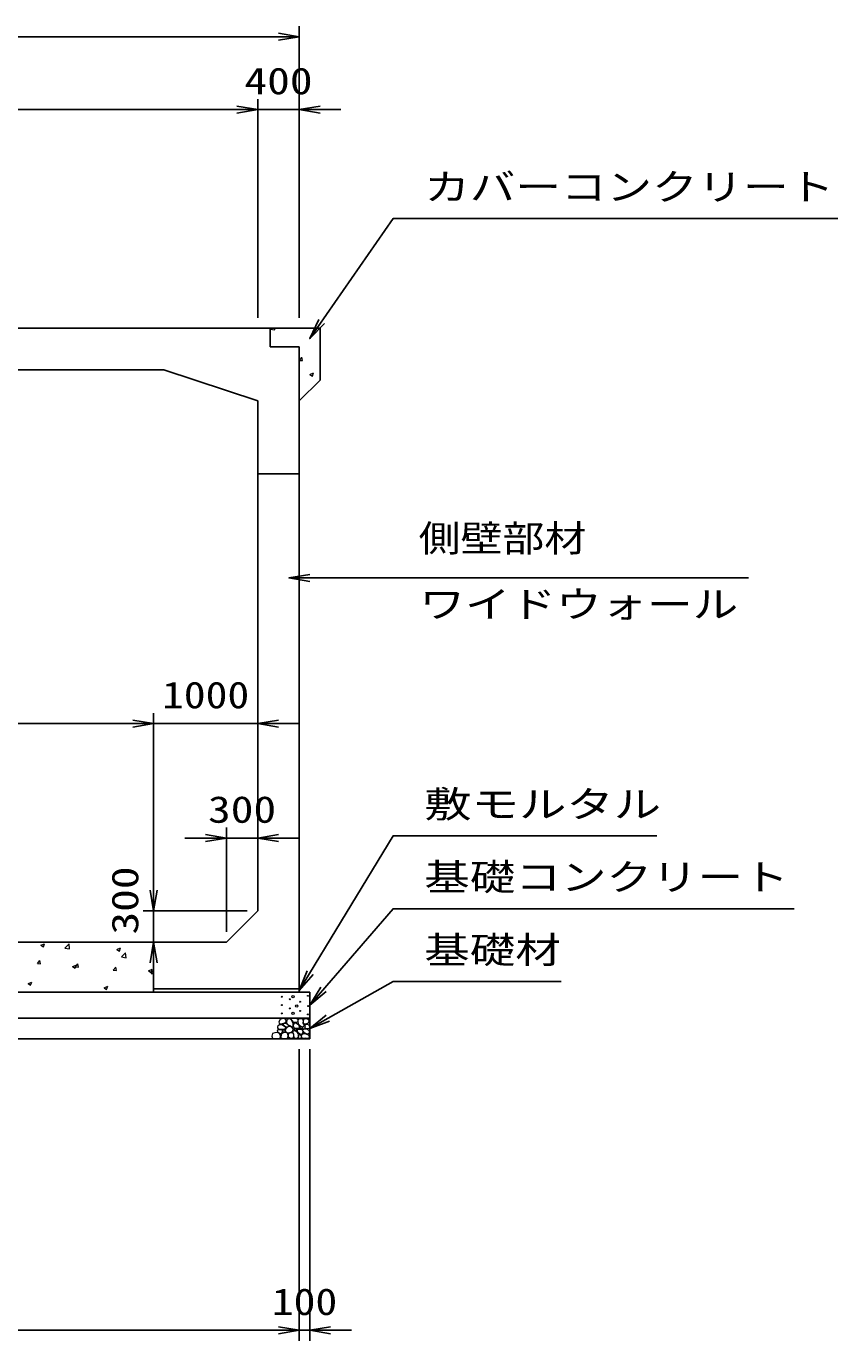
# Model space of a CAD drawing. Units: millimetres at full size. Extents: x 0 to 84100, y 0 to 59400.
# Drawn here: x 18828 to 26621, y 31670 to 44300 of the extents above; entities that cross this region are included whole.
import ezdxf
from ezdxf.enums import TextEntityAlignment as Align

# ---------------------------------------------------------------- set-up
doc = ezdxf.new("R2010")
doc.units = ezdxf.units.MM
for name, color, linetype, lineweight in [('D-DCR-HCHn', 4, 'Continuous', 9), ('D-STR-DIM', 7, 'Continuous', 25), ('D-STR-STRn', 1, 'Continuous', 25), ('D-STR-TXT', 7, 'Continuous', 25)]:
    doc.layers.add(name, color=color, linetype=linetype, lineweight=lineweight)
doc.styles.add('ＭＳ ゴシック', font='')
doc.styles.get('ＭＳ ゴシック').set_extended_font_data('MS Gothic')

# ---------------------------------------------------------------- blocks, each defined once
blk = doc.blocks.new('open_arrow')
at = {"color": 0, "linetype": 'Continuous', "lineweight": -2}
blk.add_lwpolyline([(7.5, 1.25), (0, 0), (7.5, -1.25)], dxfattribs=at)

msp = doc.modelspace()

# ---------------------------------------------------------------- linework, layer by layer
at = {"layer": 'D-DCR-HCHn'}
for p, q in [((21170, 41390.327), (21179.282, 41400)), ((21170, 41389.068), (21213.981, 41382.246)), ((21214.007, 41382.144), (21211.93, 41400)), ((21450.187, 41089.787), (21474.677, 41118.973)), ((21450.319, 41089.791), (21480.683, 41087.135)), ((21480.628, 41087.5), (21474.754, 41119.343)), ((21551.807, 40955.616), (21587.376, 40969.27)), ((21551.847, 40955.631), (21577.117, 40938.587)), ((21577.107, 40938.562), (21587.407, 40969.26)), ((18967.696, 35470.649), (19003.265, 35484.302)), ((18967.725, 35470.677), (18992.994, 35453.632)), ((18992.979, 35453.608), (19003.279, 35484.306)), ((19198.849, 35441.388), (19244.029, 35434.381)), ((19198.898, 35441.236), (19238.466, 35482.473)), ((19244.063, 35434.274), (19238.451, 35482.519)), ((19697.759, 35429.963), (19733.328, 35443.617)), ((19697.787, 35429.992), (19723.056, 35412.948)), ((19723.041, 35412.923), (19733.341, 35443.621)), ((19741.056, 35357.151), (19780.624, 35398.389)), ((19786.221, 35350.19), (19780.609, 35398.435)), ((18934.283, 35294.749), (18958.774, 35323.936)), ((18934.408, 35294.759), (18964.772, 35292.103)), ((18964.674, 35292.482), (18958.8, 35324.325)), ((19270.926, 35266.118), (19306.495, 35279.771)), ((19270.954, 35266.146), (19296.223, 35249.102)), ((19296.208, 35249.077), (19306.508, 35279.775)), ((19298.653, 35262.871), (19323.143, 35292.057)), ((19298.776, 35262.881), (19329.14, 35260.225)), ((19329.041, 35260.602), (19323.168, 35292.445)), ((19663.022, 35230.993), (19687.512, 35260.179)), ((19693.409, 35228.721), (19687.536, 35260.564)), ((19741.007, 35357.302), (19786.187, 35350.295)), ((20000.988, 35225.432), (20036.558, 35239.086)), ((20026.269, 35208.393), (20036.569, 35239.091)), ((18844.093, 35102.272), (18879.662, 35115.926)), ((18869.375, 35085.232), (18879.675, 35115.93)), ((19663.144, 35231.003), (19693.508, 35228.347)), ((20001.015, 35225.461), (20026.284, 35208.417)), ((20027.391, 35199.115), (20050, 35226.059)), ((20027.512, 35199.125), (20050, 35197.158)), ((18844.121, 35102.301), (18869.39, 35085.256)), ((19574.155, 35061.587), (19609.725, 35075.24)), ((19574.183, 35061.616), (19599.452, 35044.572)), ((19599.436, 35044.547), (19609.736, 35075.245))]:
    msp.add_line(p, q, dxfattribs=at)
for points in [[(21317.988, 34729.601), (21324.036, 34735.086), (21325.103, 34740.792), (21321.586, 34753.305), (21311.29, 34767.61), (21288.996, 34766.105), (21267.429, 34755.811), (21252.805, 34735.597), (21254.979, 34722.456), (21261.98, 34715.716), (21273.231, 34713.215), (21289.489, 34717.483), (21310.711, 34724.481)], [(21376.553, 34686.214), (21389.311, 34690.569), (21390.575, 34718.678), (21377.488, 34747.359), (21360.552, 34763.536), (21328.597, 34757.032), (21325.867, 34721.913), (21336.184, 34709.876), (21364.261, 34694.301)], [(21480.31, 34763.906), (21487.244, 34743.102), (21484.933, 34719.988), (21501.113, 34694.562), (21480.31, 34683.005), (21457.195, 34694.562), (21443.327, 34713.053), (21438.704, 34743.102), (21443.327, 34759.283), (21457.195, 34766.217)], [(21498.802, 34761.594), (21519.605, 34766.217), (21538.096, 34756.971), (21540.408, 34736.168), (21535.785, 34719.988), (21512.67, 34713.053), (21496.49, 34713.053), (21489.556, 34724.611), (21489.556, 34750.037)], [(21240.028, 34572.493), (21255.163, 34574.274), (21265.134, 34579.787), (21269.165, 34592.722), (21269.055, 34604.963), (21259.828, 34621.678), (21241.758, 34632.822), (21214.269, 34628.403), (21192.547, 34620.334), (21187.357, 34596.125), (21191.97, 34578.257), (21213.116, 34572.877)], [(21272.403, 34620.331), (21282.105, 34625.079), (21289.11, 34633.822), (21289.281, 34645.084), (21285.058, 34655.627), (21269.811, 34657.625), (21254.946, 34658.018), (21240.519, 34652.512), (21238.151, 34643.273), (21250.46, 34632.195), (21265.445, 34623.15)], [(21256.628, 34661.832), (21251.312, 34666.874), (21244.524, 34675.68), (21242.855, 34683.275), (21246.856, 34697.685), (21260.912, 34708.67), (21281.093, 34707.89), (21308.302, 34693.001), (21317.914, 34680.757), (21314.848, 34666.784), (21305.222, 34660.04), (21296.401, 34659.145), (21282.637, 34659.524), (21269.192, 34661.002)], [(21337.648, 34623.637), (21322.694, 34632.556), (21296.56, 34632.292), (21275.07, 34613.525), (21271.357, 34584.899), (21285.147, 34574.245), (21321.902, 34571.871), (21338.269, 34581.633), (21342.828, 34604.06)], [(21300.029, 34635.265), (21295.817, 34638.446), (21292.314, 34643.505), (21292.19, 34650.431), (21296.586, 34656.067), (21304.231, 34657.977), (21310.644, 34656.179), (21312.296, 34650.442), (21313.104, 34644.835), (21312.119, 34637.456), (21306.025, 34634.127)], [(21345.202, 34695.711), (21343.546, 34689.566), (21337.989, 34685.193), (21325.81, 34683.302), (21314.695, 34689.802), (21304.408, 34699.138), (21295.142, 34707.333), (21295.365, 34713.462), (21301.264, 34718.875), (21315.797, 34720.356), (21328.53, 34714.383), (21337.989, 34705.165), (21342.719, 34700.556)], [(21336.797, 34629.532), (21372.171, 34636.129), (21387.218, 34648.266), (21391.97, 34667.263), (21377.287, 34681.629), (21348.677, 34689.69), (21327.03, 34676.761), (21313.039, 34659.347), (21316.998, 34641.67)], [(21385.412, 34577.783), (21366.15, 34573.503), (21349.028, 34582.064), (21346.888, 34601.326), (21349.032, 34624.878), (21372.571, 34632.327), (21387.553, 34628.603), (21393.973, 34612.027), (21393.973, 34588.484)], [(21402.534, 34575.643), (21396.114, 34594.905), (21398.254, 34616.308), (21383.272, 34639.85), (21402.534, 34650.551), (21423.937, 34639.85), (21436.778, 34622.728), (21441.059, 34594.905), (21436.778, 34579.924), (21423.937, 34573.503)], [(21441.015, 34708.431), (21452.573, 34680.693), (21443.327, 34669.136), (21415.589, 34669.136), (21404.032, 34673.759), (21392.475, 34689.939), (21392.475, 34703.808), (21404.032, 34722.299), (21417.901, 34724.611)], [(21406.815, 34650.551), (21396.114, 34659.112), (21400.394, 34665.533), (21415.376, 34665.533), (21421.796, 34663.393), (21426.077, 34654.832), (21419.656, 34648.411)], [(21438.918, 34627.009), (21428.217, 34652.692), (21436.778, 34663.393), (21462.461, 34663.393), (21473.162, 34659.112), (21483.863, 34644.131), (21483.863, 34631.289), (21473.162, 34614.167), (21460.321, 34612.027)], [(21443.199, 34579.924), (21443.199, 34605.606), (21453.9, 34612.027), (21464.601, 34605.606), (21466.741, 34590.625), (21464.601, 34577.783), (21449.619, 34573.503)], [(21475.687, 34683.005), (21487.244, 34673.759), (21482.621, 34666.824), (21466.441, 34666.824), (21459.507, 34669.136), (21454.884, 34678.382), (21461.818, 34685.316)], [(21490.284, 34573.503), (21475.302, 34579.924), (21471.022, 34601.326), (21479.583, 34616.308), (21494.565, 34620.588), (21513.827, 34618.448), (21535.229, 34609.887), (21545.93, 34597.045), (21545.93, 34582.064), (21539.51, 34573.503), (21513.827, 34575.643)], [(21498.845, 34627.009), (21481.723, 34652.692), (21483.863, 34659.112), (21507.406, 34665.533), (21528.808, 34663.393), (21543.79, 34650.551), (21545.93, 34635.57), (21543.79, 34620.588), (21526.668, 34616.308)], [(21542.719, 34703.808), (21549.654, 34683.005), (21540.408, 34669.136), (21517.293, 34666.824), (21501.512, 34673.599), (21508.048, 34689.939), (21503.425, 34699.185), (21512.67, 34708.431), (21526.539, 34713.053)]]:
    msp.add_lwpolyline(points, close=True, dxfattribs=at)
msp.add_lwpolyline([(21406.568, 34768.547), (21423.907, 34766.446), (21435.742, 34758.701), (21435.374, 34739.819), (21429.486, 34726.087), (21414.975, 34726.185), (21394.893, 34729.153), (21385.201, 34743.689), (21375.918, 34753.492), (21373.116, 34764.345), (21385.901, 34768.547), (21406.918, 34768.547)], dxfattribs=at)
for centre, radius in [((21390.004, 34975.045), 11.25), ((21532.197, 34984.121), 4.5), ((21281.091, 34975.045), 4.5), ((21282.803, 34895.221), 4.5), ((21358.437, 34951.359), 4.5), ((21358.437, 34862.459), 4.5), ((21424.996, 34886.145), 11.25), ((21456.563, 34927.541), 4.5), ((21533.909, 34886.145), 4.5), ((21281.091, 34814.955), 4.5), ((21390.004, 34814.955), 11.25), ((21456.563, 34838.641), 4.5), ((21532.197, 34805.879), 4.5)]:
    msp.add_circle(centre, radius, dxfattribs=at)
at = {"layer": 'D-STR-DIM'}
for p, q in [((21450, 41500), (21450, 44300)), ((10650, 44200), (21450, 44200)), ((21050, 41500), (21050, 43600)), ((21050, 41500), (21050, 43600)), ((21450, 41500), (21450, 43600)), ((11050, 43500), (21050, 43500)), ((20650, 43500), (21850, 43500)), ((20050, 35600), (20050, 37700)), ((20050, 35600), (20050, 37700)), ((12050, 37600), (20050, 37600)), ((19650, 37600), (21450, 37600)), ((20750, 35600), (20750, 36600)), ((21050, 35900), (21050, 36600)), ((20350, 36500), (21450, 36500)), ((20050, 36200), (20050, 35100)), ((20950, 35800), (19950, 35800)), ((20650, 35500), (19950, 35500)), ((21450, 34470), (21450, 31670)), ((21450, 34470), (21450, 31670)), ((21550, 34470), (21550, 31670)), ((10650, 31770), (21450, 31770)), ((21050, 31770), (21950, 31770))]:
    msp.add_line(p, q, dxfattribs=at)
at = {"layer": 'D-STR-STRn'}
for p, q in [((10930, 41400), (21170, 41400)), ((21170, 41220), (21170, 41400)), ((21170, 41400), (21650, 41400)), ((21650, 41400), (21650, 40900)), ((21450, 41220), (21170, 41220)), ((21450, 41220), (21450, 35050)), ((11950, 41000), (20150, 41000)), ((20150, 41000), (21050, 40700)), ((21650, 40900), (21450, 40700)), ((21050, 40700), (21050, 35800)), ((21050, 40000), (21450, 40000)), ((20750, 35500), (21050, 35800)), ((11350, 35500), (20750, 35500)), ((20050, 35500), (20050, 35020)), ((10550, 35020), (21550, 35020)), ((20050, 35050), (21450, 35050)), ((21450, 35050), (21450, 35020)), ((21550, 34570), (21550, 35020)), ((10550, 34770), (21550, 34770)), ((10550, 34570), (21550, 34570))]:
    msp.add_line(p, q, dxfattribs=at)
at = {"layer": 'D-STR-TXT'}
for points in [[(21550, 41300), (22350, 42451.777), (22550, 42451.777), (26620.812, 42451.777)], [(21350, 39000), (22295.788, 39000), (22495.788, 39000), (25765.331, 39000)], [(21450, 35035), (22350, 36520), (22550, 36520), (24883.249, 36520)], [(21550, 34895), (22350, 35820), (22550, 35820), (26201.523, 35820)], [(21550, 34670), (22350, 35120), (22550, 35120), (23964.721, 35120)]]:
    msp.add_lwpolyline(points, dxfattribs=at)

# ---------------------------------------------------------------- block references
at = {"layer": 'D-STR-DIM', "xscale": 26.7, "yscale": 26.7}
for p, rotation in [((21450, 44200), 180), ((21050, 43500), 180), ((21050, 43500), 180), ((20050, 37600), 180), ((20050, 37600), 180), ((20750, 36500), 180), ((20050, 35800), 90), ((20050, 35500), 270), ((21450, 31770), 180), ((21450, 31770), 180)]:
    msp.add_blockref('open_arrow', p, dxfattribs=dict(at, rotation=rotation))
for p in [(21450, 43500), (21050, 37600), (21050, 36500), (21550, 31770)]:
    msp.add_blockref('open_arrow', p, dxfattribs=at)
at = {"layer": 'D-STR-TXT', "xscale": 26.7, "yscale": 26.7}
for p, rotation in [((21550, 41300), 55.2), ((21450, 35035), 58.8), ((21550, 34895), 49.1), ((21550, 34670), 29.4)]:
    msp.add_blockref('open_arrow', p, dxfattribs=dict(at, rotation=rotation))
msp.add_blockref('open_arrow', (21350, 39000), dxfattribs=at)

# ---------------------------------------------------------------- texts
at = {"layer": 'D-STR-DIM', "style": 'ＭＳ ゴシック'}
for s, width, p in [('400', 1.25, (21250, 43775)), ('1000', 1.2, (20550, 37875)), ('300', 1.25, (20900, 36775)), ('100', 1.2, (21500, 32045))]:
    msp.add_text(s, height=256.6, dxfattribs=dict(at, width=width)).set_placement(p, align=Align.MIDDLE_CENTER)
at = {"layer": 'D-STR-DIM', "style": 'ＭＳ ゴシック', "width": 1.25}
msp.add_text('300', height=256.6, rotation=90, dxfattribs=at).set_placement((19775, 35900), align=Align.MIDDLE_CENTER)
at = {"layer": 'D-STR-TXT', "style": 'ＭＳ ゴシック'}
for s, width, p in [('カバーコンクリート', 1.25, (22650, 42551.777)), ('ワイドウォール', 1.25, (22602.895, 38541.371)), ('敷モルタル', 1.3, (22650, 36620)), ('基礎コンクリート', 1.25, (22650, 35920)), ('基礎材', 1.25, (22650, 35220))]:
    msp.add_text(s, height=256.6, dxfattribs=dict(at, width=width)).set_placement(p, align=Align.BOTTOM_LEFT)
at = {"layer": 'D-STR-TXT', "style": 'ＭＳ ゴシック', "width": 1.15}
msp.add_text('側壁部材\u3000\u3000\u3000\u3000', height=256.6, dxfattribs=at).set_placement((22595.788, 39508.629), align=Align.TOP_LEFT)

doc.saveas('drawing.dxf')
